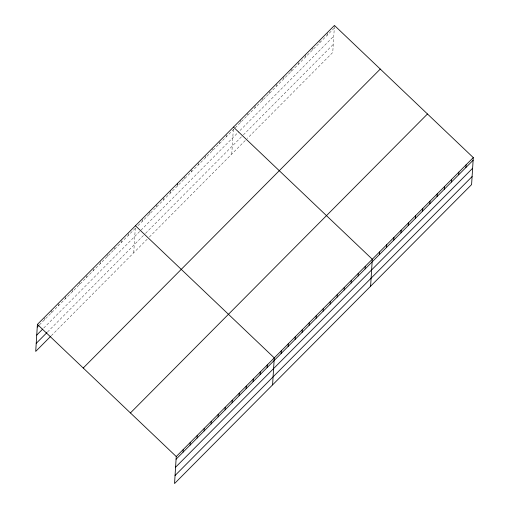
<?xml version="1.0" encoding="UTF-8"?>
<svg xmlns="http://www.w3.org/2000/svg" width="509" height="509" viewBox="0 0 509 509"><rect width="100%" height="100%" fill="white"/><g stroke="black" fill="none" stroke-linecap="round" stroke-linejoin="round"><path stroke-width="0.38" stroke-dasharray="2.54 1.91" d="M44.245 320.002L44.372 318.017M51.25 312.959L51.415 310.312M58.249 305.909L58.414 303.262M65.254 298.866L65.419 296.219M72.253 291.816L72.418 289.169M79.258 284.773L79.423 282.126M86.256 277.723L86.384 275.738M93.255 270.68L93.382 268.695M100.26 263.63L100.388 261.645M107.259 256.587L107.386 254.602M114.264 249.537L114.385 247.552M121.263 242.488L121.39 240.502M128.268 235.444L128.389 233.459M133.733 252.75L135.394 226.41M142.272 221.351L142.393 219.366M149.271 214.302L149.436 211.655M156.276 207.258L156.441 204.612M163.274 200.209L163.44 197.562M170.28 193.166L170.445 190.519M177.278 186.116L177.361 184.792M184.277 179.066L184.404 177.081M191.282 172.023L191.409 170.038M198.281 164.973L198.408 162.988M205.286 157.93L205.407 155.945M212.285 150.88L212.412 148.895M219.29 143.837L219.411 141.852M226.289 136.787L226.416 134.802M231.76 154.093L233.415 127.759M240.502 122.484L240.674 119.831M247.718 115.219L247.845 113.233M254.933 107.959L255.098 105.312M262.148 100.699L262.313 98.052M269.363 93.44L269.484 91.455M276.578 86.18L276.699 84.195M283.787 78.92L283.958 76.274M291.002 71.661L291.167 69.014M298.217 64.401L298.344 62.416M305.432 57.135L305.597 54.488M312.647 49.876L312.768 47.891M319.856 42.616L319.983 40.631M327.071 35.356L327.236 32.71M334.413 26.112L332.752 52.446L247.298 138.454M39.397 324.882L135.267 228.395M137.958 225.684L334.286 28.097M43.742 328.044L238.893 131.634M240 130.52L333.783 36.133M47.528 331.983L145.014 233.873M145.555 233.332L242.806 135.445M243.366 134.885L333.261 44.41M51.333 335.685L147.737 238.657M149.353 237.029L246.184 139.574"/><path stroke-width="0.76" d="M473.287 157.599L176.248 456.554L174.549 483.55L471.589 184.595L473.287 157.599L334.451 25.45L37.411 324.405L35.713 351.401L50.792 336.226M177.361 184.792L177.444 183.469M183.081 452.151L183.246 449.504M190.086 445.108L190.251 442.461M197.085 438.058L197.25 435.411M204.084 431.008L204.255 428.362M211.089 423.965L211.254 421.318M218.087 416.916L218.259 414.269M225.093 409.872L225.258 407.225M232.091 402.823L232.257 400.176M239.096 395.779L239.262 393.133M246.095 388.73L246.261 386.083M253.1 381.686L253.266 379.04M260.099 374.637L260.264 371.99M267.104 367.587L267.27 364.94M272.57 384.893L274.268 357.897L135.432 225.748M281.108 353.494L281.273 350.847M288.107 346.451L288.272 343.804M295.105 339.401L295.277 336.754M302.111 332.358L302.276 329.711M309.109 325.308L309.281 322.661M316.114 318.265L316.28 315.618M323.113 311.215L323.279 308.569M330.118 304.172L330.284 301.519M337.117 297.122L337.282 294.476M344.122 290.073L344.288 287.426M351.121 283.029L351.286 280.383M358.126 275.98L358.291 273.333M365.125 268.937L365.29 266.29M370.597 286.243L372.295 259.24L233.459 127.097M379.339 254.627L379.51 251.98M386.554 247.368L386.719 244.721M393.769 240.108L393.934 237.461M400.984 232.848L401.149 230.202M408.199 225.589L408.364 222.942M415.408 218.329L415.579 215.676M422.623 211.063L422.788 208.416M429.838 203.804L430.003 201.157M437.053 196.544L437.218 193.897M444.268 189.284L444.433 186.638M451.477 182.025L451.648 179.378M458.692 174.765L458.857 172.118M465.907 167.506L466.072 164.859M37.246 327.052L38.862 325.423M36.737 335.087L42.661 329.126M36.215 343.365L46.987 332.523M83.228 368.013L380.268 69.059M130.431 412.945L427.471 113.991M176.082 459.201L473.122 160.246M175.573 467.237L472.613 168.282M175.051 475.514L472.097 176.559M37.411 324.405L176.248 456.554"/></g></svg>
